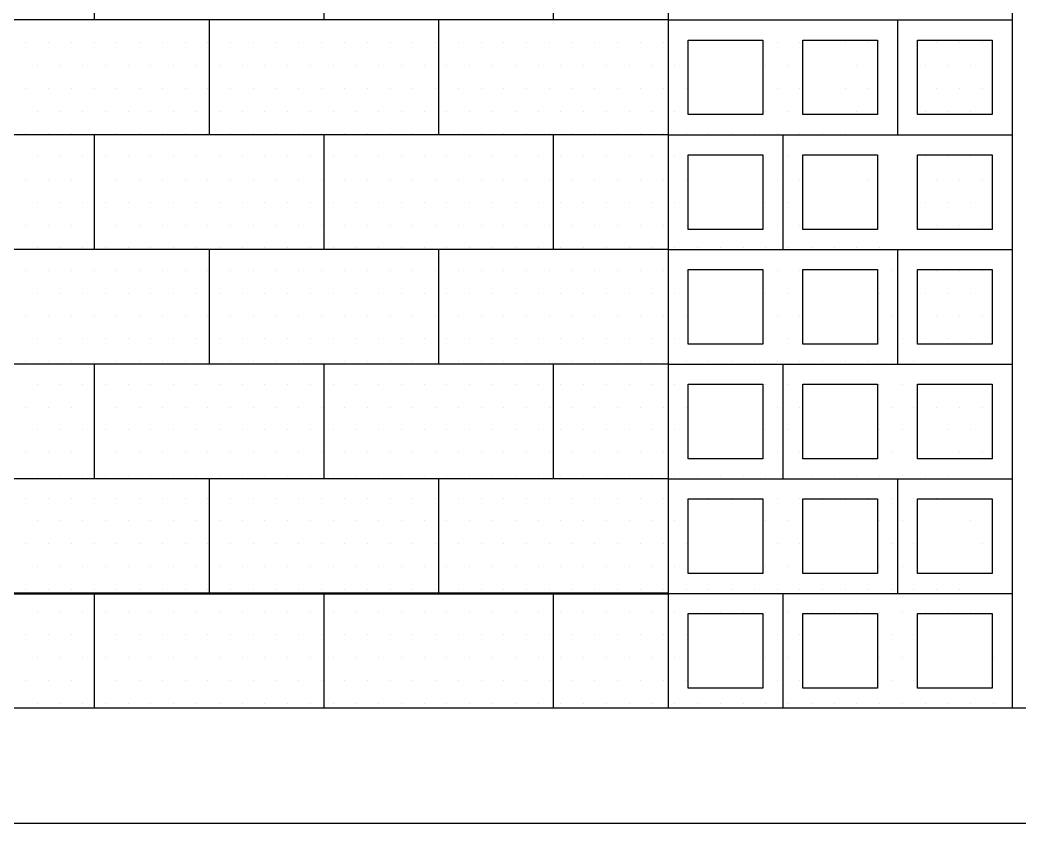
# Paper-space layout 'A000' of a CAD drawing. Header units: millimetres. Extents: x 0 to 841, y 0 to 594.
# Drawn here: x 568.7 to 603.56, y 223.88 to 251.88 of the extents above; entities that cross this region are included whole.
import ezdxf

# ---------------------------------------------------------------- set-up
doc = ezdxf.new("R2010")
doc.units = ezdxf.units.MM
doc.header["$MEASUREMENT"] = 0
for name, color, linetype, lineweight in [('A-ELEV-MBE1', 7, 'Continuous', 25), ('A-ELEV-PATT', 8, 'Continuous', 13), ('A-WALL-FULL-EXTR', 7, 'Continuous', 50)]:
    doc.layers.add(name, color=color, linetype=linetype, lineweight=lineweight)

psp = doc.layouts.new('A000')

# ---------------------------------------------------------------- linework, layer by layer
at = {"layer": 'A-ELEV-MBE1'}
for p, q in [((591.293, 271.877), (591.293, 227.877)), ((603.293, 271.877), (603.293, 227.877)), ((571.293, 255.877), (571.293, 251.877)), ((579.293, 255.877), (579.293, 251.877)), ((587.293, 255.877), (587.293, 251.877)), ((591.293, 251.877), (533.953, 251.877)), ((575.293, 251.877), (575.293, 247.877)), ((583.293, 251.877), (583.293, 247.877)), ((591.293, 251.877), (603.293, 251.877)), ((599.293, 251.877), (599.293, 247.877)), ((591.993, 248.577), (591.993, 251.177)), ((591.993, 251.177), (594.593, 251.177)), ((594.593, 251.177), (594.593, 248.577)), ((595.993, 248.577), (595.993, 251.177)), ((595.993, 251.177), (598.593, 251.177)), ((598.593, 251.177), (598.593, 248.577)), ((599.993, 248.577), (599.993, 251.177)), ((599.993, 251.177), (602.593, 251.177)), ((602.593, 251.177), (602.593, 248.577)), ((594.593, 248.577), (591.993, 248.577)), ((598.593, 248.577), (595.993, 248.577)), ((602.593, 248.577), (599.993, 248.577)), ((591.293, 247.877), (533.978, 247.877)), ((571.293, 247.877), (571.293, 243.877)), ((579.293, 247.877), (579.293, 243.877)), ((587.293, 247.877), (587.293, 243.877)), ((591.293, 247.877), (603.293, 247.877)), ((595.293, 247.877), (595.293, 243.877)), ((591.993, 244.577), (591.993, 247.177)), ((591.993, 247.177), (594.593, 247.177)), ((594.593, 247.177), (594.593, 244.577)), ((595.993, 244.577), (595.993, 247.177)), ((595.993, 247.177), (598.593, 247.177)), ((598.593, 247.177), (598.593, 244.577)), ((599.993, 244.577), (599.993, 247.177)), ((599.993, 247.177), (602.593, 247.177)), ((602.593, 247.177), (602.593, 244.577)), ((594.593, 244.577), (591.993, 244.577)), ((598.593, 244.577), (595.993, 244.577)), ((602.593, 244.577), (599.993, 244.577)), ((591.293, 243.877), (533.953, 243.877)), ((575.293, 243.877), (575.293, 239.877)), ((583.293, 243.877), (583.293, 239.877)), ((591.293, 243.877), (603.293, 243.877)), ((599.293, 243.877), (599.293, 239.877)), ((591.993, 240.577), (591.993, 243.177)), ((591.993, 243.177), (594.593, 243.177)), ((594.593, 243.177), (594.593, 240.577)), ((595.993, 240.577), (595.993, 243.177)), ((595.993, 243.177), (598.593, 243.177)), ((598.593, 243.177), (598.593, 240.577)), ((599.993, 240.577), (599.993, 243.177)), ((599.993, 243.177), (602.593, 243.177)), ((602.593, 243.177), (602.593, 240.577)), ((594.593, 240.577), (591.993, 240.577)), ((598.593, 240.577), (595.993, 240.577)), ((602.593, 240.577), (599.993, 240.577)), ((591.293, 239.877), (533.953, 239.877)), ((571.293, 239.877), (571.293, 235.877)), ((579.293, 239.877), (579.293, 235.877)), ((587.293, 239.877), (587.293, 235.877)), ((591.293, 239.877), (603.293, 239.877)), ((595.293, 239.877), (595.293, 235.877)), ((591.993, 236.577), (591.993, 239.177)), ((591.993, 239.177), (594.593, 239.177)), ((594.593, 239.177), (594.593, 236.577)), ((595.993, 236.577), (595.993, 239.177)), ((595.993, 239.177), (598.593, 239.177)), ((598.593, 239.177), (598.593, 236.577)), ((599.993, 236.577), (599.993, 239.177)), ((599.993, 239.177), (602.593, 239.177)), ((602.593, 239.177), (602.593, 236.577)), ((594.593, 236.577), (591.993, 236.577)), ((598.593, 236.577), (595.993, 236.577)), ((602.593, 236.577), (599.993, 236.577)), ((591.293, 235.877), (533.953, 235.877)), ((575.293, 235.877), (575.293, 231.877)), ((583.293, 235.877), (583.293, 231.877)), ((591.293, 235.877), (603.293, 235.877)), ((599.293, 235.877), (599.293, 231.877)), ((591.993, 232.577), (591.993, 235.177)), ((591.993, 235.177), (594.593, 235.177)), ((594.593, 235.177), (594.593, 232.577)), ((595.993, 232.577), (595.993, 235.177)), ((595.993, 235.177), (598.593, 235.177)), ((598.593, 235.177), (598.593, 232.577)), ((599.993, 232.577), (599.993, 235.177)), ((599.993, 235.177), (602.593, 235.177)), ((602.593, 235.177), (602.593, 232.577)), ((594.593, 232.577), (591.993, 232.577)), ((598.593, 232.577), (595.993, 232.577)), ((602.593, 232.577), (599.993, 232.577)), ((571.293, 231.877), (571.293, 227.877)), ((579.293, 231.877), (579.293, 227.877)), ((587.293, 231.877), (587.293, 227.877)), ((591.293, 231.877), (603.293, 231.877)), ((595.293, 231.877), (595.293, 227.877)), ((591.993, 228.577), (591.993, 231.177)), ((591.993, 231.177), (594.593, 231.177)), ((594.593, 231.177), (594.593, 228.577)), ((595.993, 228.577), (595.993, 231.177)), ((595.993, 231.177), (598.593, 231.177)), ((598.593, 231.177), (598.593, 228.577)), ((599.993, 228.577), (599.993, 231.177)), ((599.993, 231.177), (602.593, 231.177)), ((602.593, 231.177), (602.593, 228.577)), ((594.593, 228.577), (591.993, 228.577)), ((598.593, 228.577), (595.993, 228.577)), ((602.593, 228.577), (599.993, 228.577)), ((687.293, 227.877), (559.293, 227.877)), ((492.293, 223.877), (687.293, 223.877))]:
    psp.add_line(p, q, dxfattribs=at)
at = {"layer": 'A-ELEV-PATT', "linetype": 'Continuous'}
for p, q in [((569.299, 251.871), (569.299, 251.871)), ((570.093, 251.871), (570.093, 251.871)), ((570.887, 251.871), (570.887, 251.871)), ((571.681, 251.871), (571.681, 251.871)), ((572.474, 251.871), (572.474, 251.871)), ((573.268, 251.871), (573.268, 251.871)), ((574.062, 251.871), (574.062, 251.871)), ((574.856, 251.871), (574.856, 251.871)), ((575.649, 251.871), (575.649, 251.871)), ((576.443, 251.871), (576.443, 251.871)), ((577.237, 251.871), (577.237, 251.871)), ((578.031, 251.871), (578.031, 251.871)), ((578.824, 251.871), (578.824, 251.871)), ((579.618, 251.871), (579.618, 251.871)), ((580.412, 251.871), (580.412, 251.871)), ((581.206, 251.871), (581.206, 251.871)), ((581.999, 251.871), (581.999, 251.871)), ((582.793, 251.871), (582.793, 251.871)), ((583.587, 251.871), (583.587, 251.871)), ((584.381, 251.871), (584.381, 251.871)), ((585.174, 251.871), (585.174, 251.871)), ((585.968, 251.871), (585.968, 251.871)), ((586.762, 251.871), (586.762, 251.871)), ((587.556, 251.871), (587.556, 251.871)), ((588.349, 251.871), (588.349, 251.871)), ((589.143, 251.871), (589.143, 251.871)), ((589.937, 251.871), (589.937, 251.871)), ((590.731, 251.871), (590.731, 251.871)), ((591.524, 251.871), (591.524, 251.871)), ((592.318, 251.871), (592.318, 251.871)), ((593.112, 251.871), (593.112, 251.871)), ((593.906, 251.871), (593.906, 251.871)), ((594.699, 251.871), (594.699, 251.871)), ((595.493, 251.871), (595.493, 251.871)), ((596.287, 251.871), (596.287, 251.871)), ((568.903, 251.077), (568.903, 251.077)), ((569.696, 251.077), (569.696, 251.077)), ((570.49, 251.077), (570.49, 251.077)), ((571.284, 251.077), (571.284, 251.077)), ((572.078, 251.077), (572.078, 251.077)), ((572.871, 251.077), (572.871, 251.077)), ((573.665, 251.077), (573.665, 251.077)), ((574.459, 251.077), (574.459, 251.077)), ((575.253, 251.077), (575.253, 251.077)), ((576.046, 251.077), (576.046, 251.077)), ((576.84, 251.077), (576.84, 251.077)), ((577.634, 251.077), (577.634, 251.077)), ((578.428, 251.077), (578.428, 251.077)), ((579.221, 251.077), (579.221, 251.077)), ((580.015, 251.077), (580.015, 251.077)), ((580.809, 251.077), (580.809, 251.077)), ((581.603, 251.077), (581.603, 251.077)), ((582.396, 251.077), (582.396, 251.077)), ((583.19, 251.077), (583.19, 251.077)), ((583.984, 251.077), (583.984, 251.077)), ((584.778, 251.077), (584.778, 251.077)), ((585.571, 251.077), (585.571, 251.077)), ((586.365, 251.077), (586.365, 251.077)), ((587.159, 251.077), (587.159, 251.077)), ((587.953, 251.077), (587.953, 251.077)), ((588.746, 251.077), (588.746, 251.077)), ((589.54, 251.077), (589.54, 251.077)), ((590.334, 251.077), (590.334, 251.077)), ((591.128, 251.077), (591.128, 251.077)), ((591.921, 251.077), (591.921, 251.077)), ((595.096, 251.077), (595.096, 251.077)), ((595.89, 251.077), (595.89, 251.077)), ((597.478, 251.077), (597.478, 251.077)), ((598.271, 251.077), (598.271, 251.077)), ((600.653, 251.077), (600.653, 251.077)), ((601.446, 251.077), (601.446, 251.077)), ((602.24, 251.077), (602.24, 251.077)), ((569.299, 250.284), (569.299, 250.284)), ((570.093, 250.284), (570.093, 250.284)), ((570.887, 250.284), (570.887, 250.284)), ((571.681, 250.284), (571.681, 250.284)), ((572.474, 250.284), (572.474, 250.284)), ((573.268, 250.284), (573.268, 250.284)), ((574.062, 250.284), (574.062, 250.284)), ((574.856, 250.284), (574.856, 250.284)), ((575.649, 250.284), (575.649, 250.284)), ((576.443, 250.284), (576.443, 250.284)), ((577.237, 250.284), (577.237, 250.284)), ((578.031, 250.284), (578.031, 250.284)), ((578.824, 250.284), (578.824, 250.284)), ((579.618, 250.284), (579.618, 250.284)), ((580.412, 250.284), (580.412, 250.284)), ((581.206, 250.284), (581.206, 250.284)), ((581.999, 250.284), (581.999, 250.284)), ((582.793, 250.284), (582.793, 250.284)), ((583.587, 250.284), (583.587, 250.284)), ((584.381, 250.284), (584.381, 250.284)), ((585.174, 250.284), (585.174, 250.284)), ((585.968, 250.284), (585.968, 250.284)), ((586.762, 250.284), (586.762, 250.284)), ((587.556, 250.284), (587.556, 250.284)), ((588.349, 250.284), (588.349, 250.284)), ((589.143, 250.284), (589.143, 250.284)), ((589.937, 250.284), (589.937, 250.284)), ((590.731, 250.284), (590.731, 250.284)), ((591.524, 250.284), (591.524, 250.284)), ((594.699, 250.284), (594.699, 250.284)), ((595.493, 250.284), (595.493, 250.284)), ((597.874, 250.284), (597.874, 250.284)), ((600.256, 250.284), (600.256, 250.284)), ((601.049, 250.284), (601.049, 250.284)), ((601.843, 250.284), (601.843, 250.284)), ((568.903, 249.49), (568.903, 249.49)), ((569.696, 249.49), (569.696, 249.49)), ((570.49, 249.49), (570.49, 249.49)), ((571.284, 249.49), (571.284, 249.49)), ((572.078, 249.49), (572.078, 249.49)), ((572.871, 249.49), (572.871, 249.49)), ((573.665, 249.49), (573.665, 249.49)), ((574.459, 249.49), (574.459, 249.49)), ((575.253, 249.49), (575.253, 249.49)), ((576.046, 249.49), (576.046, 249.49)), ((576.84, 249.49), (576.84, 249.49)), ((577.634, 249.49), (577.634, 249.49)), ((578.428, 249.49), (578.428, 249.49)), ((579.221, 249.49), (579.221, 249.49)), ((580.015, 249.49), (580.015, 249.49)), ((580.809, 249.49), (580.809, 249.49)), ((581.603, 249.49), (581.603, 249.49)), ((582.396, 249.49), (582.396, 249.49)), ((583.19, 249.49), (583.19, 249.49)), ((583.984, 249.49), (583.984, 249.49)), ((584.778, 249.49), (584.778, 249.49)), ((585.571, 249.49), (585.571, 249.49)), ((586.365, 249.49), (586.365, 249.49)), ((587.159, 249.49), (587.159, 249.49)), ((587.953, 249.49), (587.953, 249.49)), ((588.746, 249.49), (588.746, 249.49)), ((589.54, 249.49), (589.54, 249.49)), ((590.334, 249.49), (590.334, 249.49)), ((591.128, 249.49), (591.128, 249.49)), ((591.921, 249.49), (591.921, 249.49)), ((595.096, 249.49), (595.096, 249.49)), ((595.89, 249.49), (595.89, 249.49)), ((597.478, 249.49), (597.478, 249.49)), ((598.271, 249.49), (598.271, 249.49)), ((600.653, 249.49), (600.653, 249.49)), ((601.446, 249.49), (601.446, 249.49)), ((602.24, 249.49), (602.24, 249.49)), ((569.299, 248.696), (569.299, 248.696)), ((570.093, 248.696), (570.093, 248.696)), ((570.887, 248.696), (570.887, 248.696)), ((571.681, 248.696), (571.681, 248.696)), ((572.474, 248.696), (572.474, 248.696)), ((573.268, 248.696), (573.268, 248.696)), ((574.062, 248.696), (574.062, 248.696)), ((574.856, 248.696), (574.856, 248.696)), ((575.649, 248.696), (575.649, 248.696)), ((576.443, 248.696), (576.443, 248.696)), ((577.237, 248.696), (577.237, 248.696)), ((578.031, 248.696), (578.031, 248.696)), ((578.824, 248.696), (578.824, 248.696)), ((579.618, 248.696), (579.618, 248.696)), ((580.412, 248.696), (580.412, 248.696)), ((581.206, 248.696), (581.206, 248.696)), ((581.999, 248.696), (581.999, 248.696)), ((582.793, 248.696), (582.793, 248.696)), ((583.587, 248.696), (583.587, 248.696)), ((584.381, 248.696), (584.381, 248.696)), ((585.174, 248.696), (585.174, 248.696)), ((585.968, 248.696), (585.968, 248.696)), ((586.762, 248.696), (586.762, 248.696)), ((587.556, 248.696), (587.556, 248.696)), ((588.349, 248.696), (588.349, 248.696)), ((589.143, 248.696), (589.143, 248.696)), ((589.937, 248.696), (589.937, 248.696)), ((590.731, 248.696), (590.731, 248.696)), ((591.524, 248.696), (591.524, 248.696)), ((594.699, 248.696), (594.699, 248.696)), ((595.493, 248.696), (595.493, 248.696)), ((597.874, 248.696), (597.874, 248.696)), ((600.256, 248.696), (600.256, 248.696)), ((601.049, 248.696), (601.049, 248.696)), ((601.843, 248.696), (601.843, 248.696)), ((568.903, 247.902), (568.903, 247.902)), ((569.696, 247.902), (569.696, 247.902)), ((570.49, 247.902), (570.49, 247.902)), ((571.284, 247.902), (571.284, 247.902)), ((572.078, 247.902), (572.078, 247.902)), ((572.871, 247.902), (572.871, 247.902)), ((573.665, 247.902), (573.665, 247.902)), ((574.459, 247.902), (574.459, 247.902)), ((575.253, 247.902), (575.253, 247.902)), ((576.046, 247.902), (576.046, 247.902)), ((576.84, 247.902), (576.84, 247.902)), ((577.634, 247.902), (577.634, 247.902)), ((578.428, 247.902), (578.428, 247.902)), ((579.221, 247.902), (579.221, 247.902)), ((580.015, 247.902), (580.015, 247.902)), ((580.809, 247.902), (580.809, 247.902)), ((581.603, 247.902), (581.603, 247.902)), ((582.396, 247.902), (582.396, 247.902)), ((583.19, 247.902), (583.19, 247.902)), ((583.984, 247.902), (583.984, 247.902)), ((584.778, 247.902), (584.778, 247.902)), ((585.571, 247.902), (585.571, 247.902)), ((586.365, 247.902), (586.365, 247.902)), ((587.159, 247.902), (587.159, 247.902)), ((587.953, 247.902), (587.953, 247.902)), ((588.746, 247.902), (588.746, 247.902)), ((589.54, 247.902), (589.54, 247.902)), ((590.334, 247.902), (590.334, 247.902)), ((591.128, 247.902), (591.128, 247.902)), ((591.921, 247.902), (591.921, 247.902)), ((592.715, 247.902), (592.715, 247.902)), ((593.509, 247.902), (593.509, 247.902)), ((594.303, 247.902), (594.303, 247.902)), ((595.096, 247.902), (595.096, 247.902)), ((595.89, 247.902), (595.89, 247.902)), ((596.684, 247.902), (596.684, 247.902)), ((597.478, 247.902), (597.478, 247.902)), ((569.299, 247.109), (569.299, 247.109)), ((570.093, 247.109), (570.093, 247.109)), ((570.887, 247.109), (570.887, 247.109)), ((571.681, 247.109), (571.681, 247.109)), ((572.474, 247.109), (572.474, 247.109)), ((573.268, 247.109), (573.268, 247.109)), ((574.062, 247.109), (574.062, 247.109)), ((574.856, 247.109), (574.856, 247.109)), ((575.649, 247.109), (575.649, 247.109)), ((576.443, 247.109), (576.443, 247.109)), ((577.237, 247.109), (577.237, 247.109)), ((578.031, 247.109), (578.031, 247.109)), ((578.824, 247.109), (578.824, 247.109)), ((579.618, 247.109), (579.618, 247.109)), ((580.412, 247.109), (580.412, 247.109)), ((581.206, 247.109), (581.206, 247.109)), ((581.999, 247.109), (581.999, 247.109)), ((582.793, 247.109), (582.793, 247.109)), ((583.587, 247.109), (583.587, 247.109)), ((584.381, 247.109), (584.381, 247.109)), ((585.174, 247.109), (585.174, 247.109)), ((585.968, 247.109), (585.968, 247.109)), ((586.762, 247.109), (586.762, 247.109)), ((587.556, 247.109), (587.556, 247.109)), ((588.349, 247.109), (588.349, 247.109)), ((589.143, 247.109), (589.143, 247.109)), ((589.937, 247.109), (589.937, 247.109)), ((590.731, 247.109), (590.731, 247.109)), ((591.524, 247.109), (591.524, 247.109)), ((594.699, 247.109), (594.699, 247.109)), ((595.493, 247.109), (595.493, 247.109)), ((600.256, 247.109), (600.256, 247.109)), ((601.049, 247.109), (601.049, 247.109)), ((601.843, 247.109), (601.843, 247.109)), ((568.903, 246.315), (568.903, 246.315)), ((569.696, 246.315), (569.696, 246.315)), ((570.49, 246.315), (570.49, 246.315)), ((571.284, 246.315), (571.284, 246.315)), ((572.078, 246.315), (572.078, 246.315)), ((572.871, 246.315), (572.871, 246.315)), ((573.665, 246.315), (573.665, 246.315)), ((574.459, 246.315), (574.459, 246.315)), ((575.253, 246.315), (575.253, 246.315)), ((576.046, 246.315), (576.046, 246.315)), ((576.84, 246.315), (576.84, 246.315)), ((577.634, 246.315), (577.634, 246.315)), ((578.428, 246.315), (578.428, 246.315)), ((579.221, 246.315), (579.221, 246.315)), ((580.015, 246.315), (580.015, 246.315)), ((580.809, 246.315), (580.809, 246.315)), ((581.603, 246.315), (581.603, 246.315)), ((582.396, 246.315), (582.396, 246.315)), ((583.19, 246.315), (583.19, 246.315)), ((583.984, 246.315), (583.984, 246.315)), ((584.778, 246.315), (584.778, 246.315)), ((585.571, 246.315), (585.571, 246.315)), ((586.365, 246.315), (586.365, 246.315)), ((587.159, 246.315), (587.159, 246.315)), ((587.953, 246.315), (587.953, 246.315)), ((588.746, 246.315), (588.746, 246.315)), ((589.54, 246.315), (589.54, 246.315)), ((590.334, 246.315), (590.334, 246.315)), ((591.128, 246.315), (591.128, 246.315)), ((591.921, 246.315), (591.921, 246.315)), ((595.096, 246.315), (595.096, 246.315)), ((595.89, 246.315), (595.89, 246.315)), ((598.271, 246.315), (598.271, 246.315)), ((600.653, 246.315), (600.653, 246.315)), ((601.446, 246.315), (601.446, 246.315)), ((602.24, 246.315), (602.24, 246.315)), ((569.299, 245.521), (569.299, 245.521)), ((570.093, 245.521), (570.093, 245.521)), ((570.887, 245.521), (570.887, 245.521)), ((571.681, 245.521), (571.681, 245.521)), ((572.474, 245.521), (572.474, 245.521)), ((573.268, 245.521), (573.268, 245.521)), ((574.062, 245.521), (574.062, 245.521)), ((574.856, 245.521), (574.856, 245.521)), ((575.649, 245.521), (575.649, 245.521)), ((576.443, 245.521), (576.443, 245.521)), ((577.237, 245.521), (577.237, 245.521)), ((578.031, 245.521), (578.031, 245.521)), ((578.824, 245.521), (578.824, 245.521)), ((579.618, 245.521), (579.618, 245.521)), ((580.412, 245.521), (580.412, 245.521)), ((581.206, 245.521), (581.206, 245.521)), ((581.999, 245.521), (581.999, 245.521)), ((582.793, 245.521), (582.793, 245.521)), ((583.587, 245.521), (583.587, 245.521)), ((584.381, 245.521), (584.381, 245.521)), ((585.174, 245.521), (585.174, 245.521)), ((585.968, 245.521), (585.968, 245.521)), ((586.762, 245.521), (586.762, 245.521)), ((587.556, 245.521), (587.556, 245.521)), ((588.349, 245.521), (588.349, 245.521)), ((589.143, 245.521), (589.143, 245.521)), ((589.937, 245.521), (589.937, 245.521)), ((590.731, 245.521), (590.731, 245.521)), ((591.524, 245.521), (591.524, 245.521)), ((594.699, 245.521), (594.699, 245.521)), ((595.493, 245.521), (595.493, 245.521)), ((600.256, 245.521), (600.256, 245.521)), ((601.049, 245.521), (601.049, 245.521)), ((601.843, 245.521), (601.843, 245.521)), ((568.903, 244.727), (568.903, 244.727)), ((569.696, 244.727), (569.696, 244.727)), ((570.49, 244.727), (570.49, 244.727)), ((571.284, 244.727), (571.284, 244.727)), ((572.078, 244.727), (572.078, 244.727)), ((572.871, 244.727), (572.871, 244.727)), ((573.665, 244.727), (573.665, 244.727)), ((574.459, 244.727), (574.459, 244.727)), ((575.253, 244.727), (575.253, 244.727)), ((576.046, 244.727), (576.046, 244.727)), ((576.84, 244.727), (576.84, 244.727)), ((577.634, 244.727), (577.634, 244.727)), ((578.428, 244.727), (578.428, 244.727)), ((579.221, 244.727), (579.221, 244.727)), ((580.015, 244.727), (580.015, 244.727)), ((580.809, 244.727), (580.809, 244.727)), ((581.603, 244.727), (581.603, 244.727)), ((582.396, 244.727), (582.396, 244.727)), ((583.19, 244.727), (583.19, 244.727)), ((583.984, 244.727), (583.984, 244.727)), ((584.778, 244.727), (584.778, 244.727)), ((585.571, 244.727), (585.571, 244.727)), ((586.365, 244.727), (586.365, 244.727)), ((587.159, 244.727), (587.159, 244.727)), ((587.953, 244.727), (587.953, 244.727)), ((588.746, 244.727), (588.746, 244.727)), ((589.54, 244.727), (589.54, 244.727)), ((590.334, 244.727), (590.334, 244.727)), ((591.128, 244.727), (591.128, 244.727)), ((591.921, 244.727), (591.921, 244.727)), ((595.096, 244.727), (595.096, 244.727)), ((595.89, 244.727), (595.89, 244.727)), ((600.653, 244.727), (600.653, 244.727)), ((601.446, 244.727), (601.446, 244.727)), ((602.24, 244.727), (602.24, 244.727)), ((569.299, 243.934), (569.299, 243.934)), ((570.093, 243.934), (570.093, 243.934)), ((570.887, 243.934), (570.887, 243.934)), ((571.681, 243.934), (571.681, 243.934)), ((572.474, 243.934), (572.474, 243.934)), ((573.268, 243.934), (573.268, 243.934)), ((574.062, 243.934), (574.062, 243.934)), ((574.856, 243.934), (574.856, 243.934)), ((575.649, 243.934), (575.649, 243.934)), ((576.443, 243.934), (576.443, 243.934)), ((577.237, 243.934), (577.237, 243.934)), ((578.031, 243.934), (578.031, 243.934)), ((578.824, 243.934), (578.824, 243.934)), ((579.618, 243.934), (579.618, 243.934)), ((580.412, 243.934), (580.412, 243.934)), ((581.206, 243.934), (581.206, 243.934)), ((581.999, 243.934), (581.999, 243.934)), ((582.793, 243.934), (582.793, 243.934)), ((583.587, 243.934), (583.587, 243.934)), ((584.381, 243.934), (584.381, 243.934)), ((585.174, 243.934), (585.174, 243.934)), ((585.968, 243.934), (585.968, 243.934)), ((586.762, 243.934), (586.762, 243.934)), ((587.556, 243.934), (587.556, 243.934)), ((588.349, 243.934), (588.349, 243.934)), ((589.143, 243.934), (589.143, 243.934)), ((589.937, 243.934), (589.937, 243.934)), ((590.731, 243.934), (590.731, 243.934)), ((591.524, 243.934), (591.524, 243.934)), ((592.318, 243.934), (592.318, 243.934)), ((593.112, 243.934), (593.112, 243.934)), ((593.906, 243.934), (593.906, 243.934)), ((594.699, 243.934), (594.699, 243.934)), ((595.493, 243.934), (595.493, 243.934)), ((596.287, 243.934), (596.287, 243.934)), ((597.081, 243.934), (597.081, 243.934)), ((597.874, 243.934), (597.874, 243.934)), ((598.668, 243.934), (598.668, 243.934)), ((568.903, 243.14), (568.903, 243.14)), ((569.696, 243.14), (569.696, 243.14)), ((570.49, 243.14), (570.49, 243.14)), ((571.284, 243.14), (571.284, 243.14)), ((572.078, 243.14), (572.078, 243.14)), ((572.871, 243.14), (572.871, 243.14)), ((573.665, 243.14), (573.665, 243.14)), ((574.459, 243.14), (574.459, 243.14)), ((575.253, 243.14), (575.253, 243.14)), ((576.046, 243.14), (576.046, 243.14)), ((576.84, 243.14), (576.84, 243.14)), ((577.634, 243.14), (577.634, 243.14)), ((578.428, 243.14), (578.428, 243.14)), ((579.221, 243.14), (579.221, 243.14)), ((580.015, 243.14), (580.015, 243.14)), ((580.809, 243.14), (580.809, 243.14)), ((581.603, 243.14), (581.603, 243.14)), ((582.396, 243.14), (582.396, 243.14)), ((583.19, 243.14), (583.19, 243.14)), ((583.984, 243.14), (583.984, 243.14)), ((584.778, 243.14), (584.778, 243.14)), ((585.571, 243.14), (585.571, 243.14)), ((586.365, 243.14), (586.365, 243.14)), ((587.159, 243.14), (587.159, 243.14)), ((587.953, 243.14), (587.953, 243.14)), ((588.746, 243.14), (588.746, 243.14)), ((589.54, 243.14), (589.54, 243.14)), ((590.334, 243.14), (590.334, 243.14)), ((591.128, 243.14), (591.128, 243.14)), ((591.921, 243.14), (591.921, 243.14)), ((595.096, 243.14), (595.096, 243.14)), ((595.89, 243.14), (595.89, 243.14)), ((599.065, 243.14), (599.065, 243.14)), ((600.653, 243.14), (600.653, 243.14)), ((601.446, 243.14), (601.446, 243.14)), ((602.24, 243.14), (602.24, 243.14)), ((569.299, 242.346), (569.299, 242.346)), ((570.093, 242.346), (570.093, 242.346)), ((570.887, 242.346), (570.887, 242.346)), ((571.681, 242.346), (571.681, 242.346)), ((572.474, 242.346), (572.474, 242.346)), ((573.268, 242.346), (573.268, 242.346)), ((574.062, 242.346), (574.062, 242.346)), ((574.856, 242.346), (574.856, 242.346)), ((575.649, 242.346), (575.649, 242.346)), ((576.443, 242.346), (576.443, 242.346)), ((577.237, 242.346), (577.237, 242.346)), ((578.031, 242.346), (578.031, 242.346)), ((578.824, 242.346), (578.824, 242.346)), ((579.618, 242.346), (579.618, 242.346)), ((580.412, 242.346), (580.412, 242.346)), ((581.206, 242.346), (581.206, 242.346)), ((581.999, 242.346), (581.999, 242.346)), ((582.793, 242.346), (582.793, 242.346)), ((583.587, 242.346), (583.587, 242.346)), ((584.381, 242.346), (584.381, 242.346)), ((585.174, 242.346), (585.174, 242.346)), ((585.968, 242.346), (585.968, 242.346)), ((586.762, 242.346), (586.762, 242.346)), ((587.556, 242.346), (587.556, 242.346)), ((588.349, 242.346), (588.349, 242.346)), ((589.143, 242.346), (589.143, 242.346)), ((589.937, 242.346), (589.937, 242.346)), ((590.731, 242.346), (590.731, 242.346)), ((591.524, 242.346), (591.524, 242.346)), ((594.699, 242.346), (594.699, 242.346)), ((595.493, 242.346), (595.493, 242.346)), ((598.668, 242.346), (598.668, 242.346)), ((600.256, 242.346), (600.256, 242.346)), ((601.049, 242.346), (601.049, 242.346)), ((601.843, 242.346), (601.843, 242.346)), ((568.903, 241.552), (568.903, 241.552)), ((569.696, 241.552), (569.696, 241.552)), ((570.49, 241.552), (570.49, 241.552)), ((571.284, 241.552), (571.284, 241.552)), ((572.078, 241.552), (572.078, 241.552)), ((572.871, 241.552), (572.871, 241.552)), ((573.665, 241.552), (573.665, 241.552)), ((574.459, 241.552), (574.459, 241.552)), ((575.253, 241.552), (575.253, 241.552)), ((576.046, 241.552), (576.046, 241.552)), ((576.84, 241.552), (576.84, 241.552)), ((577.634, 241.552), (577.634, 241.552)), ((578.428, 241.552), (578.428, 241.552)), ((579.221, 241.552), (579.221, 241.552)), ((580.015, 241.552), (580.015, 241.552)), ((580.809, 241.552), (580.809, 241.552)), ((581.603, 241.552), (581.603, 241.552)), ((582.396, 241.552), (582.396, 241.552)), ((583.19, 241.552), (583.19, 241.552)), ((583.984, 241.552), (583.984, 241.552)), ((584.778, 241.552), (584.778, 241.552)), ((585.571, 241.552), (585.571, 241.552)), ((586.365, 241.552), (586.365, 241.552)), ((587.159, 241.552), (587.159, 241.552)), ((587.953, 241.552), (587.953, 241.552)), ((588.746, 241.552), (588.746, 241.552)), ((589.54, 241.552), (589.54, 241.552)), ((590.334, 241.552), (590.334, 241.552)), ((591.128, 241.552), (591.128, 241.552)), ((591.921, 241.552), (591.921, 241.552)), ((595.096, 241.552), (595.096, 241.552)), ((595.89, 241.552), (595.89, 241.552)), ((599.065, 241.552), (599.065, 241.552)), ((600.653, 241.552), (600.653, 241.552)), ((601.446, 241.552), (601.446, 241.552)), ((602.24, 241.552), (602.24, 241.552)), ((569.299, 240.759), (569.299, 240.759)), ((570.093, 240.759), (570.093, 240.759)), ((570.887, 240.759), (570.887, 240.759)), ((571.681, 240.759), (571.681, 240.759)), ((572.474, 240.759), (572.474, 240.759)), ((573.268, 240.759), (573.268, 240.759)), ((574.062, 240.759), (574.062, 240.759)), ((574.856, 240.759), (574.856, 240.759)), ((575.649, 240.759), (575.649, 240.759)), ((576.443, 240.759), (576.443, 240.759)), ((577.237, 240.759), (577.237, 240.759)), ((578.031, 240.759), (578.031, 240.759)), ((578.824, 240.759), (578.824, 240.759)), ((579.618, 240.759), (579.618, 240.759)), ((580.412, 240.759), (580.412, 240.759)), ((581.206, 240.759), (581.206, 240.759)), ((581.999, 240.759), (581.999, 240.759)), ((582.793, 240.759), (582.793, 240.759)), ((583.587, 240.759), (583.587, 240.759)), ((584.381, 240.759), (584.381, 240.759)), ((585.174, 240.759), (585.174, 240.759)), ((585.968, 240.759), (585.968, 240.759)), ((586.762, 240.759), (586.762, 240.759)), ((587.556, 240.759), (587.556, 240.759)), ((588.349, 240.759), (588.349, 240.759)), ((589.143, 240.759), (589.143, 240.759)), ((589.937, 240.759), (589.937, 240.759)), ((590.731, 240.759), (590.731, 240.759)), ((591.524, 240.759), (591.524, 240.759)), ((594.699, 240.759), (594.699, 240.759)), ((595.493, 240.759), (595.493, 240.759)), ((598.668, 240.759), (598.668, 240.759)), ((599.462, 240.759), (599.462, 240.759)), ((600.256, 240.759), (600.256, 240.759)), ((601.049, 240.759), (601.049, 240.759)), ((601.843, 240.759), (601.843, 240.759)), ((568.903, 239.965), (568.903, 239.965)), ((569.696, 239.965), (569.696, 239.965)), ((570.49, 239.965), (570.49, 239.965)), ((571.284, 239.965), (571.284, 239.965)), ((572.078, 239.965), (572.078, 239.965)), ((572.871, 239.965), (572.871, 239.965)), ((573.665, 239.965), (573.665, 239.965)), ((574.459, 239.965), (574.459, 239.965)), ((575.253, 239.965), (575.253, 239.965)), ((576.046, 239.965), (576.046, 239.965)), ((576.84, 239.965), (576.84, 239.965)), ((577.634, 239.965), (577.634, 239.965)), ((578.428, 239.965), (578.428, 239.965)), ((579.221, 239.965), (579.221, 239.965)), ((580.015, 239.965), (580.015, 239.965)), ((580.809, 239.965), (580.809, 239.965)), ((581.603, 239.965), (581.603, 239.965)), ((582.396, 239.965), (582.396, 239.965)), ((583.19, 239.965), (583.19, 239.965)), ((583.984, 239.965), (583.984, 239.965)), ((584.778, 239.965), (584.778, 239.965)), ((585.571, 239.965), (585.571, 239.965)), ((586.365, 239.965), (586.365, 239.965)), ((587.159, 239.965), (587.159, 239.965)), ((587.953, 239.965), (587.953, 239.965)), ((588.746, 239.965), (588.746, 239.965)), ((589.54, 239.965), (589.54, 239.965)), ((590.334, 239.965), (590.334, 239.965)), ((591.128, 239.965), (591.128, 239.965)), ((591.921, 239.965), (591.921, 239.965)), ((592.715, 239.965), (592.715, 239.965)), ((593.509, 239.965), (593.509, 239.965)), ((594.303, 239.965), (594.303, 239.965)), ((595.096, 239.965), (595.096, 239.965)), ((595.89, 239.965), (595.89, 239.965)), ((596.684, 239.965), (596.684, 239.965)), ((597.478, 239.965), (597.478, 239.965)), ((598.271, 239.965), (598.271, 239.965)), ((599.065, 239.965), (599.065, 239.965)), ((599.859, 239.965), (599.859, 239.965)), ((569.299, 239.171), (569.299, 239.171)), ((570.093, 239.171), (570.093, 239.171)), ((570.887, 239.171), (570.887, 239.171)), ((571.681, 239.171), (571.681, 239.171)), ((572.474, 239.171), (572.474, 239.171)), ((573.268, 239.171), (573.268, 239.171)), ((574.062, 239.171), (574.062, 239.171)), ((574.856, 239.171), (574.856, 239.171)), ((575.649, 239.171), (575.649, 239.171)), ((576.443, 239.171), (576.443, 239.171)), ((577.237, 239.171), (577.237, 239.171)), ((578.031, 239.171), (578.031, 239.171)), ((578.824, 239.171), (578.824, 239.171)), ((579.618, 239.171), (579.618, 239.171)), ((580.412, 239.171), (580.412, 239.171)), ((581.206, 239.171), (581.206, 239.171)), ((581.999, 239.171), (581.999, 239.171)), ((582.793, 239.171), (582.793, 239.171)), ((583.587, 239.171), (583.587, 239.171)), ((584.381, 239.171), (584.381, 239.171)), ((585.174, 239.171), (585.174, 239.171)), ((585.968, 239.171), (585.968, 239.171)), ((586.762, 239.171), (586.762, 239.171)), ((587.556, 239.171), (587.556, 239.171)), ((588.349, 239.171), (588.349, 239.171)), ((589.143, 239.171), (589.143, 239.171)), ((589.937, 239.171), (589.937, 239.171)), ((590.731, 239.171), (590.731, 239.171)), ((591.524, 239.171), (591.524, 239.171)), ((594.699, 239.171), (594.699, 239.171)), ((595.493, 239.171), (595.493, 239.171)), ((598.668, 239.171), (598.668, 239.171)), ((599.462, 239.171), (599.462, 239.171)), ((600.256, 239.171), (600.256, 239.171)), ((601.049, 239.171), (601.049, 239.171)), ((601.843, 239.171), (601.843, 239.171)), ((568.903, 238.377), (568.903, 238.377)), ((569.696, 238.377), (569.696, 238.377)), ((570.49, 238.377), (570.49, 238.377)), ((571.284, 238.377), (571.284, 238.377)), ((572.078, 238.377), (572.078, 238.377)), ((572.871, 238.377), (572.871, 238.377)), ((573.665, 238.377), (573.665, 238.377)), ((574.459, 238.377), (574.459, 238.377)), ((575.253, 238.377), (575.253, 238.377)), ((576.046, 238.377), (576.046, 238.377)), ((576.84, 238.377), (576.84, 238.377)), ((577.634, 238.377), (577.634, 238.377)), ((578.428, 238.377), (578.428, 238.377)), ((579.221, 238.377), (579.221, 238.377)), ((580.015, 238.377), (580.015, 238.377)), ((580.809, 238.377), (580.809, 238.377)), ((581.603, 238.377), (581.603, 238.377)), ((582.396, 238.377), (582.396, 238.377)), ((583.19, 238.377), (583.19, 238.377)), ((583.984, 238.377), (583.984, 238.377)), ((584.778, 238.377), (584.778, 238.377)), ((585.571, 238.377), (585.571, 238.377)), ((586.365, 238.377), (586.365, 238.377)), ((587.159, 238.377), (587.159, 238.377)), ((587.953, 238.377), (587.953, 238.377)), ((588.746, 238.377), (588.746, 238.377)), ((589.54, 238.377), (589.54, 238.377)), ((590.334, 238.377), (590.334, 238.377)), ((591.128, 238.377), (591.128, 238.377)), ((591.921, 238.377), (591.921, 238.377)), ((595.096, 238.377), (595.096, 238.377)), ((595.89, 238.377), (595.89, 238.377)), ((599.065, 238.377), (599.065, 238.377)), ((599.859, 238.377), (599.859, 238.377)), ((600.653, 238.377), (600.653, 238.377)), ((601.446, 238.377), (601.446, 238.377)), ((602.24, 238.377), (602.24, 238.377)), ((569.299, 237.584), (569.299, 237.584)), ((570.093, 237.584), (570.093, 237.584)), ((570.887, 237.584), (570.887, 237.584)), ((571.681, 237.584), (571.681, 237.584)), ((572.474, 237.584), (572.474, 237.584)), ((573.268, 237.584), (573.268, 237.584)), ((574.062, 237.584), (574.062, 237.584)), ((574.856, 237.584), (574.856, 237.584)), ((575.649, 237.584), (575.649, 237.584)), ((576.443, 237.584), (576.443, 237.584)), ((577.237, 237.584), (577.237, 237.584)), ((578.031, 237.584), (578.031, 237.584)), ((578.824, 237.584), (578.824, 237.584)), ((579.618, 237.584), (579.618, 237.584)), ((580.412, 237.584), (580.412, 237.584)), ((581.206, 237.584), (581.206, 237.584)), ((581.999, 237.584), (581.999, 237.584)), ((582.793, 237.584), (582.793, 237.584)), ((583.587, 237.584), (583.587, 237.584)), ((584.381, 237.584), (584.381, 237.584)), ((585.174, 237.584), (585.174, 237.584)), ((585.968, 237.584), (585.968, 237.584)), ((586.762, 237.584), (586.762, 237.584)), ((587.556, 237.584), (587.556, 237.584)), ((588.349, 237.584), (588.349, 237.584)), ((589.143, 237.584), (589.143, 237.584)), ((589.937, 237.584), (589.937, 237.584)), ((590.731, 237.584), (590.731, 237.584)), ((591.524, 237.584), (591.524, 237.584)), ((594.699, 237.584), (594.699, 237.584)), ((595.493, 237.584), (595.493, 237.584)), ((598.668, 237.584), (598.668, 237.584)), ((599.462, 237.584), (599.462, 237.584)), ((601.049, 237.584), (601.049, 237.584)), ((601.843, 237.584), (601.843, 237.584)), ((568.903, 236.79), (568.903, 236.79)), ((569.696, 236.79), (569.696, 236.79)), ((570.49, 236.79), (570.49, 236.79)), ((571.284, 236.79), (571.284, 236.79)), ((572.078, 236.79), (572.078, 236.79)), ((572.871, 236.79), (572.871, 236.79)), ((573.665, 236.79), (573.665, 236.79)), ((574.459, 236.79), (574.459, 236.79)), ((575.253, 236.79), (575.253, 236.79)), ((576.046, 236.79), (576.046, 236.79)), ((576.84, 236.79), (576.84, 236.79)), ((577.634, 236.79), (577.634, 236.79)), ((578.428, 236.79), (578.428, 236.79)), ((579.221, 236.79), (579.221, 236.79)), ((580.015, 236.79), (580.015, 236.79)), ((580.809, 236.79), (580.809, 236.79)), ((581.603, 236.79), (581.603, 236.79)), ((582.396, 236.79), (582.396, 236.79)), ((583.19, 236.79), (583.19, 236.79)), ((583.984, 236.79), (583.984, 236.79)), ((584.778, 236.79), (584.778, 236.79)), ((585.571, 236.79), (585.571, 236.79)), ((586.365, 236.79), (586.365, 236.79)), ((587.159, 236.79), (587.159, 236.79)), ((587.953, 236.79), (587.953, 236.79)), ((588.746, 236.79), (588.746, 236.79)), ((589.54, 236.79), (589.54, 236.79)), ((590.334, 236.79), (590.334, 236.79)), ((591.128, 236.79), (591.128, 236.79)), ((591.921, 236.79), (591.921, 236.79)), ((595.096, 236.79), (595.096, 236.79)), ((595.89, 236.79), (595.89, 236.79)), ((599.065, 236.79), (599.065, 236.79)), ((599.859, 236.79), (599.859, 236.79)), ((601.446, 236.79), (601.446, 236.79)), ((602.24, 236.79), (602.24, 236.79)), ((569.299, 235.996), (569.299, 235.996)), ((570.093, 235.996), (570.093, 235.996)), ((570.887, 235.996), (570.887, 235.996)), ((571.681, 235.996), (571.681, 235.996)), ((572.474, 235.996), (572.474, 235.996)), ((573.268, 235.996), (573.268, 235.996)), ((574.062, 235.996), (574.062, 235.996)), ((574.856, 235.996), (574.856, 235.996)), ((575.649, 235.996), (575.649, 235.996)), ((576.443, 235.996), (576.443, 235.996)), ((577.237, 235.996), (577.237, 235.996)), ((578.031, 235.996), (578.031, 235.996)), ((578.824, 235.996), (578.824, 235.996)), ((579.618, 235.996), (579.618, 235.996)), ((580.412, 235.996), (580.412, 235.996)), ((581.206, 235.996), (581.206, 235.996)), ((581.999, 235.996), (581.999, 235.996)), ((582.793, 235.996), (582.793, 235.996)), ((583.587, 235.996), (583.587, 235.996)), ((584.381, 235.996), (584.381, 235.996)), ((585.174, 235.996), (585.174, 235.996)), ((585.968, 235.996), (585.968, 235.996)), ((586.762, 235.996), (586.762, 235.996)), ((587.556, 235.996), (587.556, 235.996)), ((588.349, 235.996), (588.349, 235.996)), ((589.143, 235.996), (589.143, 235.996)), ((589.937, 235.996), (589.937, 235.996)), ((590.731, 235.996), (590.731, 235.996)), ((591.524, 235.996), (591.524, 235.996)), ((592.318, 235.996), (592.318, 235.996)), ((593.112, 235.996), (593.112, 235.996)), ((593.906, 235.996), (593.906, 235.996)), ((594.699, 235.996), (594.699, 235.996)), ((595.493, 235.996), (595.493, 235.996)), ((596.287, 235.996), (596.287, 235.996)), ((597.081, 235.996), (597.081, 235.996)), ((597.874, 235.996), (597.874, 235.996)), ((598.668, 235.996), (598.668, 235.996)), ((599.462, 235.996), (599.462, 235.996)), ((600.256, 235.996), (600.256, 235.996)), ((601.049, 235.996), (601.049, 235.996)), ((568.903, 235.202), (568.903, 235.202)), ((569.696, 235.202), (569.696, 235.202)), ((570.49, 235.202), (570.49, 235.202)), ((571.284, 235.202), (571.284, 235.202)), ((572.078, 235.202), (572.078, 235.202)), ((572.871, 235.202), (572.871, 235.202)), ((573.665, 235.202), (573.665, 235.202)), ((574.459, 235.202), (574.459, 235.202)), ((575.253, 235.202), (575.253, 235.202)), ((576.046, 235.202), (576.046, 235.202)), ((576.84, 235.202), (576.84, 235.202)), ((577.634, 235.202), (577.634, 235.202)), ((578.428, 235.202), (578.428, 235.202)), ((579.221, 235.202), (579.221, 235.202)), ((580.015, 235.202), (580.015, 235.202)), ((580.809, 235.202), (580.809, 235.202)), ((581.603, 235.202), (581.603, 235.202)), ((582.396, 235.202), (582.396, 235.202)), ((583.19, 235.202), (583.19, 235.202)), ((583.984, 235.202), (583.984, 235.202)), ((584.778, 235.202), (584.778, 235.202)), ((585.571, 235.202), (585.571, 235.202)), ((586.365, 235.202), (586.365, 235.202)), ((587.159, 235.202), (587.159, 235.202)), ((587.953, 235.202), (587.953, 235.202)), ((588.746, 235.202), (588.746, 235.202)), ((589.54, 235.202), (589.54, 235.202)), ((590.334, 235.202), (590.334, 235.202)), ((591.128, 235.202), (591.128, 235.202)), ((591.921, 235.202), (591.921, 235.202)), ((592.715, 235.202), (592.715, 235.202)), ((593.509, 235.202), (593.509, 235.202)), ((594.303, 235.202), (594.303, 235.202)), ((595.096, 235.202), (595.096, 235.202)), ((595.89, 235.202), (595.89, 235.202)), ((596.684, 235.202), (596.684, 235.202)), ((597.478, 235.202), (597.478, 235.202)), ((598.271, 235.202), (598.271, 235.202)), ((599.065, 235.202), (599.065, 235.202)), ((599.859, 235.202), (599.859, 235.202)), ((600.653, 235.202), (600.653, 235.202)), ((569.299, 234.409), (569.299, 234.409)), ((570.093, 234.409), (570.093, 234.409)), ((570.887, 234.409), (570.887, 234.409)), ((571.681, 234.409), (571.681, 234.409)), ((572.474, 234.409), (572.474, 234.409)), ((573.268, 234.409), (573.268, 234.409)), ((574.062, 234.409), (574.062, 234.409)), ((574.856, 234.409), (574.856, 234.409)), ((575.649, 234.409), (575.649, 234.409)), ((576.443, 234.409), (576.443, 234.409)), ((577.237, 234.409), (577.237, 234.409)), ((578.031, 234.409), (578.031, 234.409)), ((578.824, 234.409), (578.824, 234.409)), ((579.618, 234.409), (579.618, 234.409)), ((580.412, 234.409), (580.412, 234.409)), ((581.206, 234.409), (581.206, 234.409)), ((581.999, 234.409), (581.999, 234.409)), ((582.793, 234.409), (582.793, 234.409)), ((583.587, 234.409), (583.587, 234.409)), ((584.381, 234.409), (584.381, 234.409)), ((585.174, 234.409), (585.174, 234.409)), ((585.968, 234.409), (585.968, 234.409)), ((586.762, 234.409), (586.762, 234.409)), ((587.556, 234.409), (587.556, 234.409)), ((588.349, 234.409), (588.349, 234.409)), ((589.143, 234.409), (589.143, 234.409)), ((589.937, 234.409), (589.937, 234.409)), ((590.731, 234.409), (590.731, 234.409)), ((591.524, 234.409), (591.524, 234.409)), ((594.699, 234.409), (594.699, 234.409)), ((595.493, 234.409), (595.493, 234.409)), ((598.668, 234.409), (598.668, 234.409)), ((599.462, 234.409), (599.462, 234.409)), ((601.843, 234.409), (601.843, 234.409)), ((568.903, 233.615), (568.903, 233.615)), ((569.696, 233.615), (569.696, 233.615)), ((570.49, 233.615), (570.49, 233.615)), ((571.284, 233.615), (571.284, 233.615)), ((572.078, 233.615), (572.078, 233.615)), ((572.871, 233.615), (572.871, 233.615)), ((573.665, 233.615), (573.665, 233.615)), ((574.459, 233.615), (574.459, 233.615)), ((575.253, 233.615), (575.253, 233.615)), ((576.046, 233.615), (576.046, 233.615)), ((576.84, 233.615), (576.84, 233.615)), ((577.634, 233.615), (577.634, 233.615)), ((578.428, 233.615), (578.428, 233.615)), ((579.221, 233.615), (579.221, 233.615)), ((580.015, 233.615), (580.015, 233.615)), ((580.809, 233.615), (580.809, 233.615)), ((581.603, 233.615), (581.603, 233.615)), ((582.396, 233.615), (582.396, 233.615)), ((583.19, 233.615), (583.19, 233.615)), ((583.984, 233.615), (583.984, 233.615)), ((584.778, 233.615), (584.778, 233.615)), ((585.571, 233.615), (585.571, 233.615)), ((586.365, 233.615), (586.365, 233.615)), ((587.159, 233.615), (587.159, 233.615)), ((587.953, 233.615), (587.953, 233.615)), ((588.746, 233.615), (588.746, 233.615)), ((589.54, 233.615), (589.54, 233.615)), ((590.334, 233.615), (590.334, 233.615)), ((591.128, 233.615), (591.128, 233.615)), ((591.921, 233.615), (591.921, 233.615)), ((595.096, 233.615), (595.096, 233.615)), ((595.89, 233.615), (595.89, 233.615)), ((599.065, 233.615), (599.065, 233.615)), ((599.859, 233.615), (599.859, 233.615)), ((602.24, 233.615), (602.24, 233.615)), ((569.299, 232.821), (569.299, 232.821)), ((570.093, 232.821), (570.093, 232.821)), ((570.887, 232.821), (570.887, 232.821)), ((571.681, 232.821), (571.681, 232.821)), ((572.474, 232.821), (572.474, 232.821)), ((573.268, 232.821), (573.268, 232.821)), ((574.062, 232.821), (574.062, 232.821)), ((574.856, 232.821), (574.856, 232.821)), ((575.649, 232.821), (575.649, 232.821)), ((576.443, 232.821), (576.443, 232.821)), ((577.237, 232.821), (577.237, 232.821)), ((578.031, 232.821), (578.031, 232.821)), ((578.824, 232.821), (578.824, 232.821)), ((579.618, 232.821), (579.618, 232.821)), ((580.412, 232.821), (580.412, 232.821)), ((581.206, 232.821), (581.206, 232.821)), ((581.999, 232.821), (581.999, 232.821)), ((582.793, 232.821), (582.793, 232.821)), ((583.587, 232.821), (583.587, 232.821)), ((584.381, 232.821), (584.381, 232.821)), ((585.174, 232.821), (585.174, 232.821)), ((585.968, 232.821), (585.968, 232.821)), ((586.762, 232.821), (586.762, 232.821)), ((587.556, 232.821), (587.556, 232.821)), ((588.349, 232.821), (588.349, 232.821)), ((589.143, 232.821), (589.143, 232.821)), ((589.937, 232.821), (589.937, 232.821)), ((590.731, 232.821), (590.731, 232.821)), ((591.524, 232.821), (591.524, 232.821)), ((594.699, 232.821), (594.699, 232.821)), ((595.493, 232.821), (595.493, 232.821)), ((598.668, 232.821), (598.668, 232.821)), ((599.462, 232.821), (599.462, 232.821)), ((568.903, 232.027), (568.903, 232.027)), ((569.696, 232.027), (569.696, 232.027)), ((570.49, 232.027), (570.49, 232.027)), ((571.284, 232.027), (571.284, 232.027)), ((572.078, 232.027), (572.078, 232.027)), ((572.871, 232.027), (572.871, 232.027)), ((573.665, 232.027), (573.665, 232.027)), ((574.459, 232.027), (574.459, 232.027)), ((575.253, 232.027), (575.253, 232.027)), ((576.046, 232.027), (576.046, 232.027)), ((576.84, 232.027), (576.84, 232.027)), ((577.634, 232.027), (577.634, 232.027)), ((578.428, 232.027), (578.428, 232.027)), ((579.221, 232.027), (579.221, 232.027)), ((580.015, 232.027), (580.015, 232.027)), ((580.809, 232.027), (580.809, 232.027)), ((581.603, 232.027), (581.603, 232.027)), ((582.396, 232.027), (582.396, 232.027)), ((583.19, 232.027), (583.19, 232.027)), ((583.984, 232.027), (583.984, 232.027)), ((584.778, 232.027), (584.778, 232.027)), ((585.571, 232.027), (585.571, 232.027)), ((586.365, 232.027), (586.365, 232.027)), ((587.159, 232.027), (587.159, 232.027)), ((587.953, 232.027), (587.953, 232.027)), ((588.746, 232.027), (588.746, 232.027)), ((589.54, 232.027), (589.54, 232.027)), ((590.334, 232.027), (590.334, 232.027)), ((591.128, 232.027), (591.128, 232.027)), ((591.921, 232.027), (591.921, 232.027)), ((592.715, 232.027), (592.715, 232.027)), ((593.509, 232.027), (593.509, 232.027)), ((594.303, 232.027), (594.303, 232.027)), ((595.096, 232.027), (595.096, 232.027)), ((595.89, 232.027), (595.89, 232.027)), ((596.684, 232.027), (596.684, 232.027)), ((597.478, 232.027), (597.478, 232.027)), ((598.271, 232.027), (598.271, 232.027)), ((599.065, 232.027), (599.065, 232.027)), ((599.859, 232.027), (599.859, 232.027)), ((600.653, 232.027), (600.653, 232.027)), ((601.446, 232.027), (601.446, 232.027)), ((569.299, 231.234), (569.299, 231.234)), ((570.093, 231.234), (570.093, 231.234)), ((570.887, 231.234), (570.887, 231.234)), ((571.681, 231.234), (571.681, 231.234)), ((572.474, 231.234), (572.474, 231.234)), ((573.268, 231.234), (573.268, 231.234)), ((574.062, 231.234), (574.062, 231.234)), ((574.856, 231.234), (574.856, 231.234)), ((575.649, 231.234), (575.649, 231.234)), ((576.443, 231.234), (576.443, 231.234)), ((577.237, 231.234), (577.237, 231.234)), ((578.031, 231.234), (578.031, 231.234)), ((578.824, 231.234), (578.824, 231.234)), ((579.618, 231.234), (579.618, 231.234)), ((580.412, 231.234), (580.412, 231.234)), ((581.206, 231.234), (581.206, 231.234)), ((581.999, 231.234), (581.999, 231.234)), ((582.793, 231.234), (582.793, 231.234)), ((583.587, 231.234), (583.587, 231.234)), ((584.381, 231.234), (584.381, 231.234)), ((585.174, 231.234), (585.174, 231.234)), ((585.968, 231.234), (585.968, 231.234)), ((586.762, 231.234), (586.762, 231.234)), ((587.556, 231.234), (587.556, 231.234)), ((588.349, 231.234), (588.349, 231.234)), ((589.143, 231.234), (589.143, 231.234)), ((589.937, 231.234), (589.937, 231.234)), ((590.731, 231.234), (590.731, 231.234)), ((591.524, 231.234), (591.524, 231.234)), ((592.318, 231.234), (592.318, 231.234)), ((593.112, 231.234), (593.112, 231.234)), ((593.906, 231.234), (593.906, 231.234)), ((594.699, 231.234), (594.699, 231.234)), ((595.493, 231.234), (595.493, 231.234)), ((596.287, 231.234), (596.287, 231.234)), ((597.081, 231.234), (597.081, 231.234)), ((597.874, 231.234), (597.874, 231.234)), ((598.668, 231.234), (598.668, 231.234)), ((599.462, 231.234), (599.462, 231.234)), ((600.256, 231.234), (600.256, 231.234)), ((601.049, 231.234), (601.049, 231.234)), ((601.843, 231.234), (601.843, 231.234)), ((568.903, 230.44), (568.903, 230.44)), ((569.696, 230.44), (569.696, 230.44)), ((570.49, 230.44), (570.49, 230.44)), ((571.284, 230.44), (571.284, 230.44)), ((572.078, 230.44), (572.078, 230.44)), ((572.871, 230.44), (572.871, 230.44)), ((573.665, 230.44), (573.665, 230.44)), ((574.459, 230.44), (574.459, 230.44)), ((575.253, 230.44), (575.253, 230.44)), ((576.046, 230.44), (576.046, 230.44)), ((576.84, 230.44), (576.84, 230.44)), ((577.634, 230.44), (577.634, 230.44)), ((578.428, 230.44), (578.428, 230.44)), ((579.221, 230.44), (579.221, 230.44)), ((580.015, 230.44), (580.015, 230.44)), ((580.809, 230.44), (580.809, 230.44)), ((581.603, 230.44), (581.603, 230.44)), ((582.396, 230.44), (582.396, 230.44)), ((583.19, 230.44), (583.19, 230.44)), ((583.984, 230.44), (583.984, 230.44)), ((584.778, 230.44), (584.778, 230.44)), ((585.571, 230.44), (585.571, 230.44)), ((586.365, 230.44), (586.365, 230.44)), ((587.159, 230.44), (587.159, 230.44)), ((587.953, 230.44), (587.953, 230.44)), ((588.746, 230.44), (588.746, 230.44)), ((589.54, 230.44), (589.54, 230.44)), ((590.334, 230.44), (590.334, 230.44)), ((591.128, 230.44), (591.128, 230.44)), ((591.921, 230.44), (591.921, 230.44)), ((595.096, 230.44), (595.096, 230.44)), ((595.89, 230.44), (595.89, 230.44)), ((599.065, 230.44), (599.065, 230.44)), ((599.859, 230.44), (599.859, 230.44)), ((569.299, 229.646), (569.299, 229.646)), ((570.093, 229.646), (570.093, 229.646)), ((570.887, 229.646), (570.887, 229.646)), ((571.681, 229.646), (571.681, 229.646)), ((572.474, 229.646), (572.474, 229.646)), ((573.268, 229.646), (573.268, 229.646)), ((574.062, 229.646), (574.062, 229.646)), ((574.856, 229.646), (574.856, 229.646)), ((575.649, 229.646), (575.649, 229.646)), ((576.443, 229.646), (576.443, 229.646)), ((577.237, 229.646), (577.237, 229.646)), ((578.031, 229.646), (578.031, 229.646)), ((578.824, 229.646), (578.824, 229.646)), ((579.618, 229.646), (579.618, 229.646)), ((580.412, 229.646), (580.412, 229.646)), ((581.206, 229.646), (581.206, 229.646)), ((581.999, 229.646), (581.999, 229.646)), ((582.793, 229.646), (582.793, 229.646)), ((583.587, 229.646), (583.587, 229.646)), ((584.381, 229.646), (584.381, 229.646)), ((585.174, 229.646), (585.174, 229.646)), ((585.968, 229.646), (585.968, 229.646)), ((586.762, 229.646), (586.762, 229.646)), ((587.556, 229.646), (587.556, 229.646)), ((588.349, 229.646), (588.349, 229.646)), ((589.143, 229.646), (589.143, 229.646)), ((589.937, 229.646), (589.937, 229.646)), ((590.731, 229.646), (590.731, 229.646)), ((591.524, 229.646), (591.524, 229.646)), ((594.699, 229.646), (594.699, 229.646)), ((595.493, 229.646), (595.493, 229.646)), ((598.668, 229.646), (598.668, 229.646)), ((599.462, 229.646), (599.462, 229.646)), ((602.637, 229.646), (602.637, 229.646)), ((568.903, 228.852), (568.903, 228.852)), ((569.696, 228.852), (569.696, 228.852)), ((570.49, 228.852), (570.49, 228.852)), ((571.284, 228.852), (571.284, 228.852)), ((572.078, 228.852), (572.078, 228.852)), ((572.871, 228.852), (572.871, 228.852)), ((573.665, 228.852), (573.665, 228.852)), ((574.459, 228.852), (574.459, 228.852)), ((575.253, 228.852), (575.253, 228.852)), ((576.046, 228.852), (576.046, 228.852)), ((576.84, 228.852), (576.84, 228.852)), ((577.634, 228.852), (577.634, 228.852)), ((578.428, 228.852), (578.428, 228.852)), ((579.221, 228.852), (579.221, 228.852)), ((580.015, 228.852), (580.015, 228.852)), ((580.809, 228.852), (580.809, 228.852)), ((581.603, 228.852), (581.603, 228.852)), ((582.396, 228.852), (582.396, 228.852)), ((583.19, 228.852), (583.19, 228.852)), ((583.984, 228.852), (583.984, 228.852)), ((584.778, 228.852), (584.778, 228.852)), ((585.571, 228.852), (585.571, 228.852)), ((586.365, 228.852), (586.365, 228.852)), ((587.159, 228.852), (587.159, 228.852)), ((587.953, 228.852), (587.953, 228.852)), ((588.746, 228.852), (588.746, 228.852)), ((589.54, 228.852), (589.54, 228.852)), ((590.334, 228.852), (590.334, 228.852)), ((591.128, 228.852), (591.128, 228.852)), ((591.921, 228.852), (591.921, 228.852)), ((595.096, 228.852), (595.096, 228.852)), ((595.89, 228.852), (595.89, 228.852)), ((599.065, 228.852), (599.065, 228.852)), ((599.859, 228.852), (599.859, 228.852)), ((569.299, 228.059), (569.299, 228.059)), ((570.093, 228.059), (570.093, 228.059)), ((570.887, 228.059), (570.887, 228.059)), ((571.681, 228.059), (571.681, 228.059)), ((572.474, 228.059), (572.474, 228.059)), ((573.268, 228.059), (573.268, 228.059)), ((574.062, 228.059), (574.062, 228.059)), ((574.856, 228.059), (574.856, 228.059)), ((575.649, 228.059), (575.649, 228.059)), ((576.443, 228.059), (576.443, 228.059)), ((577.237, 228.059), (577.237, 228.059)), ((578.031, 228.059), (578.031, 228.059)), ((578.824, 228.059), (578.824, 228.059)), ((579.618, 228.059), (579.618, 228.059)), ((580.412, 228.059), (580.412, 228.059)), ((581.206, 228.059), (581.206, 228.059)), ((581.999, 228.059), (581.999, 228.059)), ((582.793, 228.059), (582.793, 228.059)), ((583.587, 228.059), (583.587, 228.059)), ((584.381, 228.059), (584.381, 228.059)), ((585.174, 228.059), (585.174, 228.059)), ((585.968, 228.059), (585.968, 228.059)), ((586.762, 228.059), (586.762, 228.059)), ((587.556, 228.059), (587.556, 228.059)), ((588.349, 228.059), (588.349, 228.059)), ((589.143, 228.059), (589.143, 228.059)), ((589.937, 228.059), (589.937, 228.059)), ((590.731, 228.059), (590.731, 228.059)), ((591.524, 228.059), (591.524, 228.059)), ((592.318, 228.059), (592.318, 228.059)), ((593.112, 228.059), (593.112, 228.059)), ((593.906, 228.059), (593.906, 228.059)), ((594.699, 228.059), (594.699, 228.059)), ((595.493, 228.059), (595.493, 228.059)), ((596.287, 228.059), (596.287, 228.059)), ((597.081, 228.059), (597.081, 228.059)), ((597.874, 228.059), (597.874, 228.059)), ((598.668, 228.059), (598.668, 228.059)), ((599.462, 228.059), (599.462, 228.059)), ((600.256, 228.059), (600.256, 228.059)), ((601.049, 228.059), (601.049, 228.059)), ((601.843, 228.059), (601.843, 228.059)), ((602.637, 228.059), (602.637, 228.059))]:
    psp.add_line(p, q, dxfattribs=at)
at = {"layer": 'A-WALL-FULL-EXTR'}
psp.add_line((533.978, 231.877), (591.293, 231.877), dxfattribs=at)

doc.saveas('drawing.dxf')
